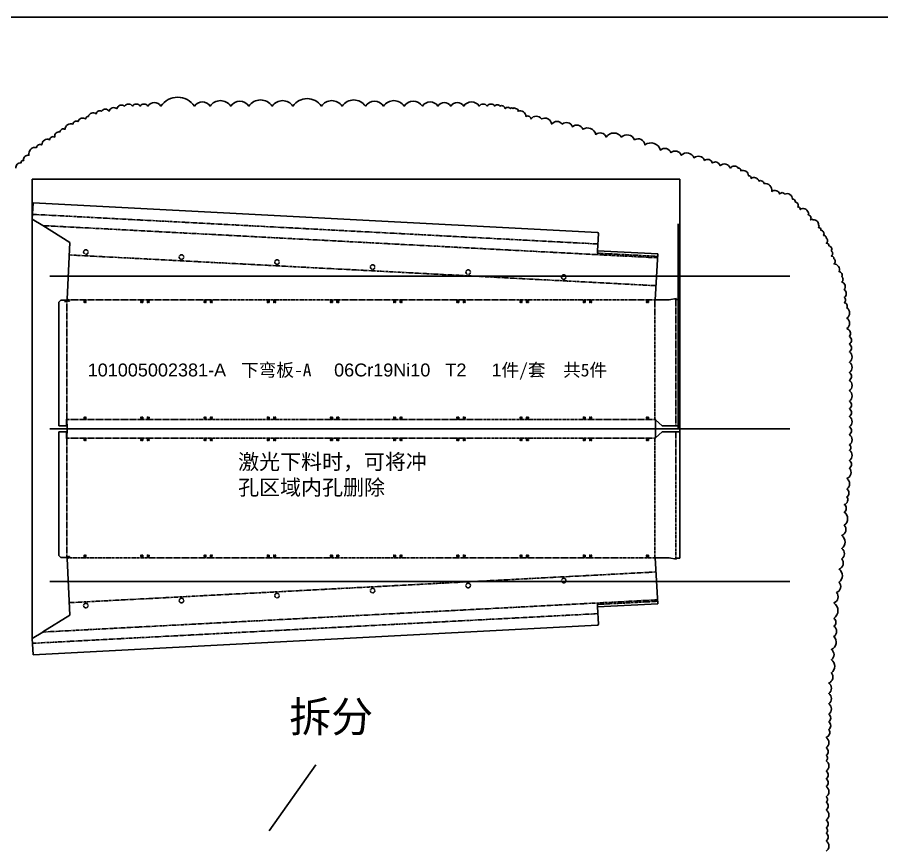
# Model space of a CAD drawing. Extents: x -57734 to 163356, y 2186 to 37537.
# Drawn here: x -27167 to -22949, y 21190 to 25236 of the extents above; entities that cross this region are included whole.
import ezdxf

# ---------------------------------------------------------------- set-up
doc = ezdxf.new("R2010")
doc.units = 0
doc.linetypes.add('CENTERX2', pattern=[20.32, 12.7, -2.54, 2.54, -2.54])
doc.layers.get('0').update_dxf_attribs({"linetype": 'CONTINUOUS'})
doc.layers.get('DEFPOINTS').update_dxf_attribs({"linetype": 'CONTINUOUS'})
doc.styles.get("Standard").update_dxf_attribs({"font": 'arial.ttf'})
doc.dimstyles.get("Standard").update_dxf_attribs({"dimtxt": 0.18, "dimasz": 0.18, "dimexe": 0.18, "dimexo": 0.0625, "dimgap": 0.09, "dimtad": 0, "dimtih": 1, "dimtoh": 1, "dimdec": 4, "dimzin": 0, "dimtxsty": 'STANDARD', "dimcen": 0.09, "dimazin": 3, "dimtfac": 1, "dimtdec": 4, "dimtofl": 0, "dimtmove": 0, "dimatfit": 3, "dimtolj": 1, "dimtzin": 0})

# ---------------------------------------------------------------- blocks, each defined once
blk = doc.blocks.new('101005002381-A___下弯板-A')
at = {"color": 7, "linetype": 'CONTINUOUS'}
for p, q in [((6449.6, -4653.6), (6453.7, -4574.4)), ((6453.7, -4574.4), (9207.9, -4718.7)), ((6449.6, -4653.6), (6501.1, -4685.2)), ((6501.1, -4685.2), (6501.7, -4685.7)), ((6633.8, -4767.9), (6501.7, -4685.7)), ((9208.3, -4807.9), (9212.7, -4724)), ((6619.4, -5044.2), (6633.8, -4767.9)), ((9501.9, -4823.3), (9208.3, -4807.9)), ((9490.1, -5047.7), (9501.9, -4823.3)), ((6589.8, -5049.6), (6579.8, -5059.6)), ((6579.8, -5662.5), (6579.8, -5059.6)), ((6589.8, -5049.6), (6619.2, -5049.6)), ((6619.4, -5044.2), (6626, -5047.6)), ((6621.5, -5050.2), (6629, -5054.2)), ((6626.7, -5048), (6630.9, -5051.2)), ((9490.1, -5047.7), (9557.6, -5047.7)), ((9591.6, -5041.6), (9557.6, -5047.7)), ((9591.6, -5044.6), (9588.5, -5044.6)), ((9588.5, -5044.6), (9588.5, -5045.6)), ((9610, -5045.6), (9588.5, -5045.6)), ((9591.6, -5044.6), (9591.6, -5041.6)), ((9610, -5662.6), (9610, -5045.6)), ((6617.5, -5629.8), (6619.2, -5629.8)), ((6617.5, -5662.5), (6617.5, -5629.8)), ((6619.2, -5629.8), (6619.2, -5632.1)), ((6619.2, -5632.1), (6620.9, -5674.5)), ((9486.2, -5629.8), (9490.4, -5632.2)), ((9490.2, -5632.1), (9486.2, -5629.8)), ((9490.2, -5632.1), (9491.8, -5674.5)), ((9490.4, -5632.2), (9524.2, -5662.6)), ((6579.8, -5662.5), (6617.5, -5662.5)), ((6579.8, -6293.9), (6579.8, -5691)), ((6579.8, -5691), (6617.5, -5691)), ((6579.8, -5691), (6617.5, -5691)), ((6617.5, -5691), (6617.5, -5723.7)), ((6620.9, -5679.1), (6619.2, -5721.4)), ((6620.9, -5679.1), (6619.2, -5721.4)), ((6620.9, -5674.5), (6620.9, -5679.1)), ((9491.8, -5679.1), (9490.2, -5721.4)), ((9490.4, -5721.3), (9524.2, -5691)), ((9490.4, -5721.3), (9524.2, -5691)), ((9491.8, -5679.1), (9491.8, -5674.5)), ((9524.2, -5662.6), (9610, -5662.6)), ((9610, -5691), (9524.2, -5691)), ((9524.2, -5691), (9524.2, -5691)), ((9610, -5691), (9524.2, -5691)), ((9610, -6307.9), (9610, -5691)), ((6619.2, -5723.7), (6617.5, -5723.7)), ((6619.2, -5723.7), (6617.5, -5723.7)), ((6619.2, -5721.4), (6619.2, -5723.7)), ((6619.2, -5721.4), (6619.2, -5721.4)), ((6619.2, -5721.4), (6619.2, -5723.7)), ((6619.2, -5723.7), (6619.2, -5723.7)), ((9490.4, -5721.3), (9486.2, -5723.7)), ((9486.2, -5723.7), (9490.2, -5721.4)), ((9490.4, -5721.3), (9486.3, -5723.7)), ((9490.4, -5721.3), (9490.4, -5721.3)), ((6579.8, -6293.9), (6589.8, -6303.9)), ((6619.2, -6303.9), (6589.8, -6303.9)), ((6619.4, -6309.3), (6626, -6305.9)), ((6633.8, -6585.6), (6619.4, -6309.3)), ((6621.5, -6303.3), (6629, -6299.4)), ((6626.7, -6305.5), (6630.9, -6302.3)), ((9490.1, -6305.8), (9557.6, -6305.8)), ((9490.1, -6305.8), (9501.9, -6530.2)), ((9501.9, -6530.2), (9490.1, -6305.8)), ((9591.6, -6311.9), (9557.6, -6305.8)), ((9588.5, -6307.9), (9610, -6307.9)), ((9588.5, -6307.9), (9588.5, -6308.9)), ((9588.5, -6308.9), (9591.6, -6308.9)), ((9591.6, -6308.9), (9588.5, -6308.9)), ((9591.6, -6308.9), (9591.6, -6311.9)), ((9501.9, -6530.2), (9208.3, -6545.6)), ((9501.9, -6530.2), (9501.9, -6530.2)), ((9212.7, -6629.5), (9208.3, -6545.6)), ((9212.7, -6629.5), (9208.3, -6545.6)), ((6501.7, -6667.8), (6633.8, -6585.6)), ((6501.7, -6667.8), (6633.8, -6585.6)), ((9207.9, -6634.8), (6453.7, -6779.1)), ((9212.7, -6629.5), (9212.7, -6629.5)), ((9212.7, -6629.5), (9212.7, -6629.8)), ((9212.7, -6629.8), (9212.7, -6629.8)), ((6449.6, -6699.9), (6501.1, -6668.4)), ((6449.6, -6699.9), (6501.1, -6668.4)), ((6453.7, -6779.1), (6449.6, -6699.9)), ((6449.6, -6699.9), (6449.6, -6699.9)), ((6501.7, -6667.8), (6501.1, -6668.4)), ((6501.7, -6667.8), (6501.1, -6668.4)), ((6501.1, -6668.4), (6501.1, -6668.4)), ((6501.7, -6667.8), (6501.7, -6667.8))]:
    blk.add_line(p, q, dxfattribs=at)
at = {"color": 6, "linetype": 'CENTERX2'}
for p, q in [((6450.8, -4630.5), (9210, -4775.1)), ((6501.4, -4685.4), (9500.9, -4842.6)), ((6630.7, -4828.5), (9493.7, -4978.5)), ((9501.2, -4835.4), (9207.6, -4820)), ((6610.4, -5059.6), (6610.4, -5049.6)), ((6618.9, -5629.8), (6618.9, -5049.6)), ((6619.3, -5047.5), (9488.2, -5047.5)), ((9488.3, -5048.7), (9488.3, -5631)), ((9590.8, -5045.6), (9590.8, -5662.6)), ((6619.2, -5631), (9488.2, -5631)), ((6620.9, -5676.8), (9491.8, -5676.8)), ((9590.8, -5691), (9590.8, -6307.9)), ((6618.9, -6303.9), (6618.9, -5723.7)), ((6619.2, -5722.5), (9488.2, -5722.5)), ((9488.3, -5722.5), (9488.3, -6304.9)), ((9490.1, -6306.1), (6619.3, -6306.1)), ((9493.7, -6375), (6630.7, -6525)), ((9500.9, -6510.9), (6501.4, -6668.1)), ((9207.6, -6533.5), (9501.2, -6518.1)), ((9210, -6578.4), (6450.8, -6723))]:
    blk.add_line(p, q, dxfattribs=at)
at = {"color": 1}
for p, q in [((9208.3, -4807.9), (9207.6, -4820)), ((9207.6, -4820), (9207.5, -4823)), ((6536, -4931.8), (10147.3, -4931.8)), ((6536, -5676.8), (10147.3, -5676.8)), ((6536, -6421.8), (10147.3, -6421.8)), ((9207.6, -6533.5), (9207.5, -6530.5)), ((9208.3, -6545.6), (9207.6, -6533.5))]:
    blk.add_line(p, q, dxfattribs=at)
at = {"color": 6}
for p, q in [((6711, -5051.1), (6703, -5051.1)), ((6703, -5060.1), (6703, -5051.1)), ((6981.1, -5051.1), (6989, -5051.1)), ((6989, -5060.1), (6989, -5051.1)), ((7019.4, -5051.1), (7011.4, -5051.1)), ((7011.4, -5060.1), (7011.4, -5051.1)), ((7289.5, -5051.1), (7297.4, -5051.1)), ((7297.4, -5060.1), (7297.4, -5051.1)), ((7327.8, -5051.1), (7319.8, -5051.1)), ((7319.8, -5060.1), (7319.8, -5051.1)), ((7597.9, -5051.1), (7605.8, -5051.1)), ((7605.8, -5060.1), (7605.8, -5051.1)), ((7636.2, -5051.1), (7628.2, -5051.1)), ((7628.2, -5060.1), (7628.2, -5051.1)), ((7906.3, -5051.1), (7914.2, -5051.1)), ((7914.2, -5060.1), (7914.2, -5051.1)), ((7944.6, -5051.1), (7936.6, -5051.1)), ((7936.6, -5060.1), (7936.6, -5051.1)), ((8214.7, -5051.1), (8222.6, -5051.1)), ((8222.6, -5060.1), (8222.6, -5051.1)), ((8253, -5051.1), (8245, -5051.1)), ((8245, -5060.1), (8245, -5051.1)), ((8523.1, -5051.1), (8531, -5051.1)), ((8531, -5060.1), (8531, -5051.1)), ((8561.4, -5051.1), (8553.4, -5051.1)), ((8553.4, -5060.1), (8553.4, -5051.1)), ((8831.5, -5051.1), (8839.4, -5051.1)), ((8839.4, -5060.1), (8839.4, -5051.1)), ((8869.8, -5051.1), (8861.8, -5051.1)), ((8861.8, -5060.1), (8861.8, -5051.1)), ((9139.9, -5051.1), (9147.8, -5051.1)), ((9147.8, -5060.1), (9147.8, -5051.1)), ((9178.2, -5051.1), (9170.2, -5051.1)), ((9170.2, -5060.1), (9170.2, -5051.1)), ((9448.3, -5051.1), (9456.2, -5051.1)), ((9456.2, -5060.1), (9456.2, -5051.1)), ((6703, -5620.1), (6703, -5629.1)), ((6711, -5629.1), (6703, -5629.1)), ((6981.1, -5629.1), (6989, -5629.1)), ((6989, -5620.1), (6989, -5629.1)), ((7011.4, -5620.1), (7011.4, -5629.1)), ((7019.4, -5629.1), (7011.4, -5629.1)), ((7289.5, -5629.1), (7297.4, -5629.1)), ((7297.4, -5620.1), (7297.4, -5629.1)), ((7319.8, -5620.1), (7319.8, -5629.1)), ((7327.8, -5629.1), (7319.8, -5629.1)), ((7597.9, -5629.1), (7605.8, -5629.1)), ((7605.8, -5620.1), (7605.8, -5629.1)), ((7628.2, -5620.1), (7628.2, -5629.1)), ((7636.2, -5629.1), (7628.2, -5629.1)), ((7906.3, -5629.1), (7914.2, -5629.1)), ((7914.2, -5620.1), (7914.2, -5629.1)), ((7936.6, -5620.1), (7936.6, -5629.1)), ((7944.6, -5629.1), (7936.6, -5629.1)), ((8214.7, -5629.1), (8222.6, -5629.1)), ((8222.6, -5620.1), (8222.6, -5629.1)), ((8245, -5620.1), (8245, -5629.1)), ((8253, -5629.1), (8245, -5629.1)), ((8523.1, -5629.1), (8531, -5629.1)), ((8531, -5620.1), (8531, -5629.1)), ((8553.4, -5620.1), (8553.4, -5629.1)), ((8561.4, -5629.1), (8553.4, -5629.1)), ((8831.5, -5629.1), (8839.4, -5629.1)), ((8839.4, -5620.1), (8839.4, -5629.1)), ((8861.8, -5620.1), (8861.8, -5629.1)), ((8869.8, -5629.1), (8861.8, -5629.1)), ((9139.9, -5629.1), (9147.8, -5629.1)), ((9147.8, -5620.1), (9147.8, -5629.1)), ((9170.2, -5620.1), (9170.2, -5629.1)), ((9178.2, -5629.1), (9170.2, -5629.1)), ((9448.3, -5629.1), (9456.2, -5629.1)), ((9456.2, -5620.1), (9456.2, -5629.1)), ((6711, -5724.4), (6703, -5724.4)), ((6703, -5733.4), (6703, -5724.4)), ((6981.1, -5724.4), (6989, -5724.4)), ((6989, -5733.4), (6989, -5724.4)), ((7019.4, -5724.4), (7011.4, -5724.4)), ((7011.4, -5733.4), (7011.4, -5724.4)), ((7289.5, -5724.4), (7297.4, -5724.4)), ((7297.4, -5733.4), (7297.4, -5724.4)), ((7327.8, -5724.4), (7319.8, -5724.4)), ((7319.8, -5733.4), (7319.8, -5724.4)), ((7597.9, -5724.4), (7605.8, -5724.4)), ((7605.8, -5733.4), (7605.8, -5724.4)), ((7636.2, -5724.4), (7628.2, -5724.4)), ((7628.2, -5733.4), (7628.2, -5724.4)), ((7906.3, -5724.4), (7914.2, -5724.4)), ((7914.2, -5733.4), (7914.2, -5724.4)), ((7944.6, -5724.4), (7936.6, -5724.4)), ((7936.6, -5733.4), (7936.6, -5724.4)), ((8214.7, -5724.4), (8222.6, -5724.4)), ((8222.6, -5733.4), (8222.6, -5724.4)), ((8253, -5724.4), (8245, -5724.4)), ((8245, -5733.4), (8245, -5724.4)), ((8523.1, -5724.4), (8531, -5724.4)), ((8531, -5733.4), (8531, -5724.4)), ((8561.4, -5724.4), (8553.4, -5724.4)), ((8553.4, -5733.4), (8553.4, -5724.4)), ((8831.5, -5724.4), (8839.4, -5724.4)), ((8839.4, -5733.4), (8839.4, -5724.4)), ((8869.8, -5724.4), (8861.8, -5724.4)), ((8861.8, -5733.4), (8861.8, -5724.4)), ((9139.9, -5724.4), (9147.8, -5724.4)), ((9147.8, -5733.4), (9147.8, -5724.4)), ((9178.2, -5724.4), (9170.2, -5724.4)), ((9170.2, -5733.4), (9170.2, -5724.4)), ((9448.3, -5724.4), (9456.2, -5724.4)), ((9456.2, -5733.4), (9456.2, -5724.4)), ((6703, -6293.4), (6703, -6302.4)), ((6711, -6302.4), (6703, -6302.4)), ((6981.1, -6302.4), (6989, -6302.4)), ((6989, -6293.4), (6989, -6302.4)), ((7011.4, -6293.4), (7011.4, -6302.4)), ((7019.4, -6302.4), (7011.4, -6302.4)), ((7289.5, -6302.4), (7297.4, -6302.4)), ((7297.4, -6293.4), (7297.4, -6302.4)), ((7319.8, -6293.4), (7319.8, -6302.4)), ((7327.8, -6302.4), (7319.8, -6302.4)), ((7597.9, -6302.4), (7605.8, -6302.4)), ((7605.8, -6293.4), (7605.8, -6302.4)), ((7628.2, -6293.4), (7628.2, -6302.4)), ((7636.2, -6302.4), (7628.2, -6302.4)), ((7906.3, -6302.4), (7914.2, -6302.4)), ((7914.2, -6293.4), (7914.2, -6302.4)), ((7936.6, -6293.4), (7936.6, -6302.4)), ((7944.6, -6302.4), (7936.6, -6302.4)), ((8214.7, -6302.4), (8222.6, -6302.4)), ((8222.6, -6293.4), (8222.6, -6302.4)), ((8245, -6293.4), (8245, -6302.4)), ((8253, -6302.4), (8245, -6302.4)), ((8523.1, -6302.4), (8531, -6302.4)), ((8531, -6293.4), (8531, -6302.4)), ((8553.4, -6293.4), (8553.4, -6302.4)), ((8561.4, -6302.4), (8553.4, -6302.4)), ((8831.5, -6302.4), (8839.4, -6302.4)), ((8839.4, -6293.4), (8839.4, -6302.4)), ((8861.8, -6293.4), (8861.8, -6302.4)), ((8869.8, -6302.4), (8861.8, -6302.4)), ((9139.9, -6302.4), (9147.8, -6302.4)), ((9147.8, -6293.4), (9147.8, -6302.4)), ((9170.2, -6293.4), (9170.2, -6302.4)), ((9178.2, -6302.4), (9170.2, -6302.4)), ((9448.3, -6302.4), (9456.2, -6302.4)), ((9456.2, -6293.4), (9456.2, -6302.4))]:
    blk.add_line(p, q, dxfattribs=at)
at = {"color": 7, "linetype": 'CONTINUOUS'}
for centre in [(6704, -5052.1), (6704, -5056.1), (6704, -5060.1), (6707.5, -5054.1), (6707.5, -5058.1), (6711, -5052.1), (6711, -5056.1), (6711, -5060.1), (6981.1, -5052.1), (6981.1, -5056.1), (6981.1, -5060.1), (6984.6, -5054.1), (6984.6, -5058.1), (6988, -5052.1), (6988, -5056.1), (6988, -5060.1), (7012.4, -5052.1), (7012.4, -5056.1), (7012.4, -5060.1), (7015.9, -5054.1), (7015.9, -5058.1), (7019.4, -5052.1), (7019.4, -5056.1), (7019.4, -5060.1), (7289.5, -5052.1), (7289.5, -5056.1), (7289.5, -5060.1), (7293, -5054.1), (7293, -5058.1), (7296.4, -5052.1), (7296.4, -5056.1), (7296.4, -5060.1), (7320.8, -5052.1), (7320.8, -5056.1), (7320.8, -5060.1), (7324.3, -5054.1), (7324.3, -5058.1), (7327.8, -5052.1), (7327.8, -5056.1), (7327.8, -5060.1), (7597.9, -5052.1), (7597.9, -5056.1), (7597.9, -5060.1), (7601.4, -5054.1), (7601.4, -5058.1), (7604.8, -5052.1), (7604.8, -5056.1), (7604.8, -5060.1), (7629.2, -5052.1), (7629.2, -5056.1), (7629.2, -5060.1), (7632.7, -5054.1), (7632.7, -5058.1), (7636.2, -5052.1), (7636.2, -5056.1), (7636.2, -5060.1), (7906.3, -5052.1), (7906.3, -5056.1), (7906.3, -5060.1), (7909.8, -5054.1), (7909.8, -5058.1), (7913.2, -5052.1), (7913.2, -5056.1), (7913.2, -5060.1), (7937.6, -5052.1), (7937.6, -5056.1), (7937.6, -5060.1), (7941.1, -5054.1), (7941.1, -5058.1), (7944.6, -5052.1), (7944.6, -5056.1), (7944.6, -5060.1), (8214.7, -5052.1), (8214.7, -5056.1), (8214.7, -5060.1), (8218.2, -5054.1), (8218.2, -5058.1), (8221.6, -5052.1), (8221.6, -5056.1), (8221.6, -5060.1), (8246, -5052.1), (8246, -5056.1), (8246, -5060.1), (8249.5, -5054.1), (8249.5, -5058.1), (8253, -5052.1), (8253, -5056.1), (8253, -5060.1), (8523.1, -5052.1), (8523.1, -5056.1), (8523.1, -5060.1), (8526.6, -5054.1), (8526.6, -5058.1), (8530, -5052.1), (8530, -5056.1), (8530, -5060.1), (8554.4, -5052.1), (8554.4, -5056.1), (8554.4, -5060.1), (8557.9, -5054.1), (8557.9, -5058.1), (8561.4, -5052.1), (8561.4, -5056.1), (8561.4, -5060.1), (8831.5, -5052.1), (8831.5, -5056.1), (8831.5, -5060.1), (8835, -5054.1), (8835, -5058.1), (8838.4, -5052.1), (8838.4, -5056.1), (8838.4, -5060.1), (8862.8, -5052.1), (8862.8, -5056.1), (8862.8, -5060.1), (8866.3, -5054.1), (8866.3, -5058.1), (8869.8, -5052.1), (8869.8, -5056.1), (8869.8, -5060.1), (9139.9, -5052.1), (9139.9, -5056.1), (9139.9, -5060.1), (9143.4, -5054.1), (9143.4, -5058.1), (9146.8, -5052.1), (9146.8, -5056.1), (9146.8, -5060.1), (9171.2, -5052.1), (9171.2, -5056.1), (9171.2, -5060.1), (9174.7, -5054.1), (9174.7, -5058.1), (9178.2, -5052.1), (9178.2, -5056.1), (9178.2, -5060.1), (9448.3, -5052.1), (9448.3, -5056.1), (9448.3, -5060.1), (9451.8, -5054.1), (9451.8, -5058.1), (9455.2, -5052.1), (9455.2, -5056.1), (9455.2, -5060.1), (6704, -5620.1), (6704, -5624.1), (6704, -5628.1), (6707.5, -5622.1), (6707.5, -5626.1), (6711, -5620.1), (6711, -5624.1), (6711, -5628.1), (6981.1, -5620.1), (6981.1, -5624.1), (6981.1, -5628.1), (6984.6, -5622.1), (6984.6, -5626.1), (6988, -5620.1), (6988, -5624.1), (6988, -5628.1), (7012.4, -5620.1), (7012.4, -5624.1), (7012.4, -5628.1), (7015.9, -5622.1), (7015.9, -5626.1), (7019.4, -5620.1), (7019.4, -5624.1), (7019.4, -5628.1), (7289.5, -5620.1), (7289.5, -5624.1), (7289.5, -5628.1), (7293, -5622.1), (7293, -5626.1), (7296.4, -5620.1), (7296.4, -5624.1), (7296.4, -5628.1), (7320.8, -5620.1), (7320.8, -5624.1), (7320.8, -5628.1), (7324.3, -5622.1), (7324.3, -5626.1), (7327.8, -5620.1), (7327.8, -5624.1), (7327.8, -5628.1), (7597.9, -5620.1), (7597.9, -5624.1), (7597.9, -5628.1), (7601.4, -5622.1), (7601.4, -5626.1), (7604.8, -5620.1), (7604.8, -5624.1), (7604.8, -5628.1), (7629.2, -5620.1), (7629.2, -5624.1), (7629.2, -5628.1), (7632.7, -5622.1), (7632.7, -5626.1), (7636.2, -5620.1), (7636.2, -5624.1), (7636.2, -5628.1), (7906.3, -5620.1), (7906.3, -5624.1), (7906.3, -5628.1), (7909.8, -5622.1), (7909.8, -5626.1), (7913.2, -5620.1), (7913.2, -5624.1), (7913.2, -5628.1), (7937.6, -5620.1), (7937.6, -5624.1), (7937.6, -5628.1), (7941.1, -5622.1), (7941.1, -5626.1), (7944.6, -5620.1), (7944.6, -5624.1), (7944.6, -5628.1), (8214.7, -5620.1), (8214.7, -5624.1), (8214.7, -5628.1), (8218.2, -5622.1), (8218.2, -5626.1), (8221.6, -5620.1), (8221.6, -5624.1), (8221.6, -5628.1), (8246, -5620.1), (8246, -5624.1), (8246, -5628.1), (8249.5, -5622.1), (8249.5, -5626.1), (8253, -5620.1), (8253, -5624.1), (8253, -5628.1), (8523.1, -5620.1), (8523.1, -5624.1), (8523.1, -5628.1), (8526.6, -5622.1), (8526.6, -5626.1), (8530, -5620.1), (8530, -5624.1), (8530, -5628.1), (8554.4, -5620.1), (8554.4, -5624.1), (8554.4, -5628.1), (8557.9, -5622.1), (8557.9, -5626.1), (8561.4, -5620.1), (8561.4, -5624.1), (8561.4, -5628.1), (8831.5, -5620.1), (8831.5, -5624.1), (8831.5, -5628.1), (8835, -5622.1), (8835, -5626.1), (8838.4, -5620.1), (8838.4, -5624.1), (8838.4, -5628.1), (8862.8, -5620.1), (8862.8, -5624.1), (8862.8, -5628.1), (8866.3, -5622.1), (8866.3, -5626.1), (8869.8, -5620.1), (8869.8, -5624.1), (8869.8, -5628.1), (9139.9, -5620.1), (9139.9, -5624.1), (9139.9, -5628.1), (9143.4, -5622.1), (9143.4, -5626.1), (9146.8, -5620.1), (9146.8, -5624.1), (9146.8, -5628.1), (9171.2, -5620.1), (9171.2, -5624.1), (9171.2, -5628.1), (9174.7, -5622.1), (9174.7, -5626.1), (9178.2, -5620.1), (9178.2, -5624.1), (9178.2, -5628.1), (9448.3, -5620.1), (9448.3, -5624.1), (9448.3, -5628.1), (9451.8, -5622.1), (9451.8, -5626.1), (9455.2, -5620.1), (9455.2, -5624.1), (9455.2, -5628.1), (6704, -5725.4), (6704, -5729.4), (6704, -5733.4), (6707.5, -5727.4), (6707.5, -5731.4), (6711, -5725.4), (6711, -5729.4), (6711, -5733.4), (6981.1, -5725.4), (6981.1, -5729.4), (6981.1, -5733.4), (6984.6, -5727.4), (6984.6, -5731.4), (6988, -5725.4), (6988, -5729.4), (6988, -5733.4), (7012.4, -5725.4), (7012.4, -5729.4), (7012.4, -5733.4), (7015.9, -5727.4), (7015.9, -5731.4), (7019.4, -5725.4), (7019.4, -5729.4), (7019.4, -5733.4), (7289.5, -5725.4), (7289.5, -5729.4), (7289.5, -5733.4), (7293, -5727.4), (7293, -5731.4), (7296.4, -5725.4), (7296.4, -5729.4), (7296.4, -5733.4), (7320.8, -5725.4), (7320.8, -5729.4), (7320.8, -5733.4), (7324.3, -5727.4), (7324.3, -5731.4), (7327.8, -5725.4), (7327.8, -5729.4), (7327.8, -5733.4), (7597.9, -5725.4), (7597.9, -5729.4), (7597.9, -5733.4), (7601.4, -5727.4), (7601.4, -5731.4), (7604.8, -5725.4), (7604.8, -5729.4), (7604.8, -5733.4), (7629.2, -5725.4), (7629.2, -5729.4), (7629.2, -5733.4), (7632.7, -5727.4), (7632.7, -5731.4), (7636.2, -5725.4), (7636.2, -5729.4), (7636.2, -5733.4), (7906.3, -5725.4), (7906.3, -5729.4), (7906.3, -5733.4), (7909.8, -5727.4), (7909.8, -5731.4), (7913.2, -5725.4), (7913.2, -5729.4), (7913.2, -5733.4), (7937.6, -5725.4), (7937.6, -5729.4), (7937.6, -5733.4), (7941.1, -5727.4), (7941.1, -5731.4), (7944.6, -5725.4), (7944.6, -5729.4), (7944.6, -5733.4), (8214.7, -5725.4), (8214.7, -5729.4), (8214.7, -5733.4), (8218.2, -5727.4), (8218.2, -5731.4), (8221.6, -5725.4), (8221.6, -5729.4), (8221.6, -5733.4), (8246, -5725.4), (8246, -5729.4), (8246, -5733.4), (8249.5, -5727.4), (8249.5, -5731.4), (8253, -5725.4), (8253, -5729.4), (8253, -5733.4), (8523.1, -5725.4), (8523.1, -5729.4), (8523.1, -5733.4), (8526.6, -5727.4), (8526.6, -5731.4), (8530, -5725.4), (8530, -5729.4), (8530, -5733.4), (8554.4, -5725.4), (8554.4, -5729.4), (8554.4, -5733.4), (8557.9, -5727.4), (8557.9, -5731.4), (8561.4, -5725.4), (8561.4, -5729.4), (8561.4, -5733.4), (8831.5, -5725.4), (8831.5, -5729.4), (8831.5, -5733.4), (8835, -5727.4), (8835, -5731.4), (8838.4, -5725.4), (8838.4, -5729.4), (8838.4, -5733.4), (8862.8, -5725.4), (8862.8, -5729.4), (8862.8, -5733.4), (8866.3, -5727.4), (8866.3, -5731.4), (8869.8, -5725.4), (8869.8, -5729.4), (8869.8, -5733.4), (9139.9, -5725.4), (9139.9, -5729.4), (9139.9, -5733.4), (9143.4, -5727.4), (9143.4, -5731.4), (9146.8, -5725.4), (9146.8, -5729.4), (9146.8, -5733.4), (9171.2, -5725.4), (9171.2, -5729.4), (9171.2, -5733.4), (9174.7, -5727.4), (9174.7, -5731.4), (9178.2, -5725.4), (9178.2, -5729.4), (9178.2, -5733.4), (9448.3, -5725.4), (9448.3, -5729.4), (9448.3, -5733.4), (9451.8, -5727.4), (9451.8, -5731.4), (9455.2, -5725.4), (9455.2, -5729.4), (9455.2, -5733.4), (6704, -6293.4), (6704, -6297.4), (6704, -6301.4), (6707.5, -6295.4), (6707.5, -6299.4), (6711, -6293.4), (6711, -6297.4), (6711, -6301.4), (6981.1, -6293.4), (6981.1, -6297.4), (6981.1, -6301.4), (6984.6, -6295.4), (6984.6, -6299.4), (6988, -6293.4), (6988, -6297.4), (6988, -6301.4), (7012.4, -6293.4), (7012.4, -6297.4), (7012.4, -6301.4), (7015.9, -6295.4), (7015.9, -6299.4), (7019.4, -6293.4), (7019.4, -6297.4), (7019.4, -6301.4), (7289.5, -6293.4), (7289.5, -6297.4), (7289.5, -6301.4), (7293, -6295.4), (7293, -6299.4), (7296.4, -6293.4), (7296.4, -6297.4), (7296.4, -6301.4), (7320.8, -6293.4), (7320.8, -6297.4), (7320.8, -6301.4), (7324.3, -6295.4), (7324.3, -6299.4), (7327.8, -6293.4), (7327.8, -6297.4), (7327.8, -6301.4), (7597.9, -6293.4), (7597.9, -6297.4), (7597.9, -6301.4), (7601.4, -6295.4), (7601.4, -6299.4), (7604.8, -6293.4), (7604.8, -6297.4), (7604.8, -6301.4), (7629.2, -6293.4), (7629.2, -6297.4), (7629.2, -6301.4), (7632.7, -6295.4), (7632.7, -6299.4), (7636.2, -6293.4), (7636.2, -6297.4), (7636.2, -6301.4), (7906.3, -6293.4), (7906.3, -6297.4), (7906.3, -6301.4), (7909.8, -6295.4), (7909.8, -6299.4), (7913.2, -6293.4), (7913.2, -6297.4), (7913.2, -6301.4), (7937.6, -6293.4), (7937.6, -6297.4), (7937.6, -6301.4), (7941.1, -6295.4), (7941.1, -6299.4), (7944.6, -6293.4), (7944.6, -6297.4), (7944.6, -6301.4), (8214.7, -6293.4), (8214.7, -6297.4), (8214.7, -6301.4), (8218.2, -6295.4), (8218.2, -6299.4), (8221.6, -6293.4), (8221.6, -6297.4), (8221.6, -6301.4), (8246, -6293.4), (8246, -6297.4), (8246, -6301.4), (8249.5, -6295.4), (8249.5, -6299.4), (8253, -6293.4), (8253, -6297.4), (8253, -6301.4), (8523.1, -6293.4), (8523.1, -6297.4), (8523.1, -6301.4), (8526.6, -6295.4), (8526.6, -6299.4), (8530, -6293.4), (8530, -6297.4), (8530, -6301.4), (8554.4, -6293.4), (8554.4, -6297.4), (8554.4, -6301.4), (8557.9, -6295.4), (8557.9, -6299.4), (8561.4, -6293.4), (8561.4, -6297.4), (8561.4, -6301.4), (8831.5, -6293.4), (8831.5, -6297.4), (8831.5, -6301.4), (8835, -6295.4), (8835, -6299.4), (8838.4, -6293.4), (8838.4, -6297.4), (8838.4, -6301.4), (8862.8, -6293.4), (8862.8, -6297.4), (8862.8, -6301.4), (8866.3, -6295.4), (8866.3, -6299.4), (8869.8, -6293.4), (8869.8, -6297.4), (8869.8, -6301.4), (9139.9, -6293.4), (9139.9, -6297.4), (9139.9, -6301.4), (9143.4, -6295.4), (9143.4, -6299.4), (9146.8, -6293.4), (9146.8, -6297.4), (9146.8, -6301.4), (9171.2, -6293.4), (9171.2, -6297.4), (9171.2, -6301.4), (9174.7, -6295.4), (9174.7, -6299.4), (9178.2, -6293.4), (9178.2, -6297.4), (9178.2, -6301.4), (9448.3, -6293.4), (9448.3, -6297.4), (9448.3, -6301.4), (9451.8, -6295.4), (9451.8, -6299.4), (9455.2, -6293.4), (9455.2, -6297.4), (9455.2, -6301.4)]:
    blk.add_circle(centre, 1, dxfattribs=at)
for centre, radius, start, end in [((9207.7, -4723.7), 5, 357, 87), ((6619.2, -5054.6), 5, 62.1365, 90), ((6623.7, -5052.1), 5, 53.2738, 62.7772), ((6629.9, -5052.6), 1.75, 242.1365, 53.2738), ((6704, -5725.4), 1, 180, 360), ((6704, -5729.4), 1, 180, 360), ((6704, -5733.4), 1, 180, 360), ((6707.5, -5727.4), 1, 180, 360), ((6707.5, -5731.4), 1, 180, 360), ((6711, -5725.4), 1, 180, 360), ((6711, -5729.4), 1, 180, 360), ((6711, -5733.4), 1, 180, 360), ((6981.1, -5725.4), 1, 180, 360), ((6981.1, -5729.4), 1, 180, 360), ((6981.1, -5733.4), 1, 180, 360), ((6984.6, -5727.4), 1, 180, 360), ((6984.6, -5731.4), 1, 180, 360), ((6988, -5725.4), 1, 180, 360), ((6988, -5729.4), 1, 180, 360), ((6988, -5733.4), 1, 180, 360), ((7012.4, -5725.4), 1, 180, 360), ((7012.4, -5729.4), 1, 180, 360), ((7012.4, -5733.4), 1, 180, 360), ((7015.9, -5727.4), 1, 180, 360), ((7015.9, -5731.4), 1, 180, 360), ((7019.4, -5725.4), 1, 180, 360), ((7019.4, -5729.4), 1, 180, 360), ((7019.4, -5733.4), 1, 180, 360), ((7289.5, -5725.4), 1, 180, 360), ((7289.5, -5729.4), 1, 180, 360), ((7289.5, -5733.4), 1, 180, 360), ((7293, -5727.4), 1, 180, 360), ((7293, -5731.4), 1, 180, 360), ((7296.4, -5725.4), 1, 180, 360), ((7296.4, -5729.4), 1, 180, 360), ((7296.4, -5733.4), 1, 180, 360), ((7320.8, -5725.4), 1, 180, 360), ((7320.8, -5729.4), 1, 180, 360), ((7320.8, -5733.4), 1, 180, 360), ((7324.3, -5727.4), 1, 180, 360), ((7324.3, -5731.4), 1, 180, 360), ((7327.8, -5725.4), 1, 180, 360), ((7327.8, -5729.4), 1, 180, 360), ((7327.8, -5733.4), 1, 180, 360), ((7597.9, -5725.4), 1, 180, 360), ((7597.9, -5729.4), 1, 180, 360), ((7597.9, -5733.4), 1, 180, 360), ((7601.4, -5727.4), 1, 180, 360), ((7601.4, -5731.4), 1, 180, 360), ((7604.8, -5725.4), 1, 180, 360), ((7604.8, -5729.4), 1, 180, 360), ((7604.8, -5733.4), 1, 180, 360), ((7629.2, -5725.4), 1, 180, 360), ((7629.2, -5729.4), 1, 180, 360), ((7629.2, -5733.4), 1, 180, 360), ((7632.7, -5727.4), 1, 180, 360), ((7632.7, -5731.4), 1, 180, 360), ((7636.2, -5725.4), 1, 180, 360), ((7636.2, -5729.4), 1, 180, 360), ((7636.2, -5733.4), 1, 180, 360), ((7906.3, -5725.4), 1, 180, 360), ((7906.3, -5729.4), 1, 180, 360), ((7906.3, -5733.4), 1, 180, 360), ((7909.8, -5727.4), 1, 180, 360), ((7909.8, -5731.4), 1, 180, 360), ((7913.2, -5725.4), 1, 180, 360), ((7913.2, -5729.4), 1, 180, 360), ((7913.2, -5733.4), 1, 180, 360), ((7937.6, -5725.4), 1, 180, 360), ((7937.6, -5729.4), 1, 180, 360), ((7937.6, -5733.4), 1, 180, 360), ((7941.1, -5727.4), 1, 180, 360), ((7941.1, -5731.4), 1, 180, 360), ((7944.6, -5725.4), 1, 180, 360), ((7944.6, -5729.4), 1, 180, 360), ((7944.6, -5733.4), 1, 180, 360), ((8214.7, -5725.4), 1, 180, 360), ((8214.7, -5729.4), 1, 180, 360), ((8214.7, -5733.4), 1, 180, 360), ((8218.2, -5727.4), 1, 180, 360), ((8218.2, -5731.4), 1, 180, 360), ((8221.6, -5725.4), 1, 180, 360), ((8221.6, -5729.4), 1, 180, 360), ((8221.6, -5733.4), 1, 180, 360), ((8246, -5725.4), 1, 180, 360), ((8246, -5729.4), 1, 180, 360), ((8246, -5733.4), 1, 180, 360), ((8249.5, -5727.4), 1, 180, 360), ((8249.5, -5731.4), 1, 180, 360), ((8253, -5725.4), 1, 180, 360), ((8253, -5729.4), 1, 180, 360), ((8253, -5733.4), 1, 180, 360), ((8523.1, -5725.4), 1, 180, 360), ((8523.1, -5729.4), 1, 180, 360), ((8523.1, -5733.4), 1, 180, 360), ((8526.6, -5727.4), 1, 180, 360), ((8526.6, -5731.4), 1, 180, 360), ((8530, -5725.4), 1, 180, 360), ((8530, -5729.4), 1, 180, 360), ((8530, -5733.4), 1, 180, 360), ((8554.4, -5725.4), 1, 180, 360), ((8554.4, -5729.4), 1, 180, 360), ((8554.4, -5733.4), 1, 180, 360), ((8557.9, -5727.4), 1, 180, 360), ((8557.9, -5731.4), 1, 180, 360), ((8561.4, -5725.4), 1, 180, 360), ((8561.4, -5729.4), 1, 180, 360), ((8561.4, -5733.4), 1, 180, 360), ((8831.5, -5725.4), 1, 180, 360), ((8831.5, -5729.4), 1, 180, 360), ((8831.5, -5733.4), 1, 180, 360), ((8835, -5727.4), 1, 180, 360), ((8835, -5731.4), 1, 180, 360), ((8838.4, -5725.4), 1, 180, 360), ((8838.4, -5729.4), 1, 180, 360), ((8838.4, -5733.4), 1, 180, 360), ((8862.8, -5725.4), 1, 180, 360), ((8862.8, -5729.4), 1, 180, 360), ((8862.8, -5733.4), 1, 180, 360), ((8866.3, -5727.4), 1, 180, 360), ((8866.3, -5731.4), 1, 180, 360), ((8869.8, -5725.4), 1, 180, 360), ((8869.8, -5729.4), 1, 180, 360), ((8869.8, -5733.4), 1, 180, 360), ((9139.9, -5725.4), 1, 180, 360), ((9139.9, -5729.4), 1, 180, 360), ((9139.9, -5733.4), 1, 180, 360), ((9143.4, -5727.4), 1, 180, 360), ((9143.4, -5731.4), 1, 180, 360), ((9146.8, -5725.4), 1, 180, 360), ((9146.8, -5729.4), 1, 180, 360), ((9146.8, -5733.4), 1, 180, 360), ((9171.2, -5725.4), 1, 180, 360), ((9171.2, -5729.4), 1, 180, 360), ((9171.2, -5733.4), 1, 180, 360), ((9174.7, -5727.4), 1, 180, 360), ((9174.7, -5731.4), 1, 180, 360), ((9178.2, -5725.4), 1, 180, 360), ((9178.2, -5729.4), 1, 180, 360), ((9178.2, -5733.4), 1, 180, 360), ((9448.3, -5725.4), 1, 180, 360), ((9448.3, -5729.4), 1, 180, 360), ((9448.3, -5733.4), 1, 180, 360), ((9451.8, -5727.4), 1, 180, 360), ((9451.8, -5731.4), 1, 180, 360), ((9455.2, -5725.4), 1, 180, 360), ((9455.2, -5729.4), 1, 180, 360), ((9455.2, -5733.4), 1, 180, 360), ((6619.2, -6298.9), 5, 270, 297.8635), ((6623.7, -6301.5), 5, 297.2228, 306.7262), ((6629.9, -6300.9), 1.75, 306.7262, 117.8635), ((6704, -6293.4), 1, 180, 360), ((6704, -6297.4), 1, 180, 360), ((6704, -6301.4), 1, 180, 360), ((6707.5, -6295.4), 1, 180, 360), ((6707.5, -6299.4), 1, 180, 360), ((6711, -6293.4), 1, 180, 360), ((6711, -6297.4), 1, 180, 360), ((6711, -6301.4), 1, 180, 360), ((6981.1, -6293.4), 1, 180, 360), ((6981.1, -6297.4), 1, 180, 360), ((6981.1, -6301.4), 1, 180, 360), ((6984.6, -6295.4), 1, 180, 360), ((6984.6, -6299.4), 1, 180, 360), ((6988, -6293.4), 1, 180, 360), ((6988, -6297.4), 1, 180, 360), ((6988, -6301.4), 1, 180, 360), ((7012.4, -6293.4), 1, 180, 360), ((7012.4, -6297.4), 1, 180, 360), ((7012.4, -6301.4), 1, 180, 360), ((7015.9, -6295.4), 1, 180, 360), ((7015.9, -6299.4), 1, 180, 360), ((7019.4, -6293.4), 1, 180, 360), ((7019.4, -6297.4), 1, 180, 360), ((7019.4, -6301.4), 1, 180, 360), ((7289.5, -6293.4), 1, 180, 360), ((7289.5, -6297.4), 1, 180, 360), ((7289.5, -6301.4), 1, 180, 360), ((7293, -6295.4), 1, 180, 360), ((7293, -6299.4), 1, 180, 360), ((7296.4, -6293.4), 1, 180, 360), ((7296.4, -6297.4), 1, 180, 360), ((7296.4, -6301.4), 1, 180, 360), ((7320.8, -6293.4), 1, 180, 360), ((7320.8, -6297.4), 1, 180, 360), ((7320.8, -6301.4), 1, 180, 360), ((7324.3, -6295.4), 1, 180, 360), ((7324.3, -6299.4), 1, 180, 360), ((7327.8, -6293.4), 1, 180, 360), ((7327.8, -6297.4), 1, 180, 360), ((7327.8, -6301.4), 1, 180, 360), ((7597.9, -6293.4), 1, 180, 360), ((7597.9, -6297.4), 1, 180, 360), ((7597.9, -6301.4), 1, 180, 360), ((7601.4, -6295.4), 1, 180, 360), ((7601.4, -6299.4), 1, 180, 360), ((7604.8, -6293.4), 1, 180, 360), ((7604.8, -6297.4), 1, 180, 360), ((7604.8, -6301.4), 1, 180, 360), ((7629.2, -6293.4), 1, 180, 360), ((7629.2, -6297.4), 1, 180, 360), ((7629.2, -6301.4), 1, 180, 360), ((7632.7, -6295.4), 1, 180, 360), ((7632.7, -6299.4), 1, 180, 360), ((7636.2, -6293.4), 1, 180, 360), ((7636.2, -6297.4), 1, 180, 360), ((7636.2, -6301.4), 1, 180, 360), ((7906.3, -6293.4), 1, 180, 360), ((7906.3, -6297.4), 1, 180, 360), ((7906.3, -6301.4), 1, 180, 360), ((7909.8, -6295.4), 1, 180, 360), ((7909.8, -6299.4), 1, 180, 360), ((7913.2, -6293.4), 1, 180, 360), ((7913.2, -6297.4), 1, 180, 360), ((7913.2, -6301.4), 1, 180, 360), ((7937.6, -6293.4), 1, 180, 360), ((7937.6, -6297.4), 1, 180, 360), ((7937.6, -6301.4), 1, 180, 360), ((7941.1, -6295.4), 1, 180, 360), ((7941.1, -6299.4), 1, 180, 360), ((7944.6, -6293.4), 1, 180, 360), ((7944.6, -6297.4), 1, 180, 360), ((7944.6, -6301.4), 1, 180, 360), ((8214.7, -6293.4), 1, 180, 360), ((8214.7, -6297.4), 1, 180, 360), ((8214.7, -6301.4), 1, 180, 360), ((8218.2, -6295.4), 1, 180, 360), ((8218.2, -6299.4), 1, 180, 360), ((8221.6, -6293.4), 1, 180, 360), ((8221.6, -6297.4), 1, 180, 360), ((8221.6, -6301.4), 1, 180, 360), ((8246, -6293.4), 1, 180, 360), ((8246, -6297.4), 1, 180, 360), ((8246, -6301.4), 1, 180, 360), ((8249.5, -6295.4), 1, 180, 360), ((8249.5, -6299.4), 1, 180, 360), ((8253, -6293.4), 1, 180, 360), ((8253, -6297.4), 1, 180, 360), ((8253, -6301.4), 1, 180, 360), ((8523.1, -6293.4), 1, 180, 360), ((8523.1, -6297.4), 1, 180, 360), ((8523.1, -6301.4), 1, 180, 360), ((8526.6, -6295.4), 1, 180, 360), ((8526.6, -6299.4), 1, 180, 360), ((8530, -6293.4), 1, 180, 360), ((8530, -6297.4), 1, 180, 360), ((8530, -6301.4), 1, 180, 360), ((8554.4, -6293.4), 1, 180, 360), ((8554.4, -6297.4), 1, 180, 360), ((8554.4, -6301.4), 1, 180, 360), ((8557.9, -6295.4), 1, 180, 360), ((8557.9, -6299.4), 1, 180, 360), ((8561.4, -6293.4), 1, 180, 360), ((8561.4, -6297.4), 1, 180, 360), ((8561.4, -6301.4), 1, 180, 360), ((8831.5, -6293.4), 1, 180, 360), ((8831.5, -6297.4), 1, 180, 360), ((8831.5, -6301.4), 1, 180, 360), ((8835, -6295.4), 1, 180, 360), ((8835, -6299.4), 1, 180, 360), ((8838.4, -6293.4), 1, 180, 360), ((8838.4, -6297.4), 1, 180, 360), ((8838.4, -6301.4), 1, 180, 360), ((8862.8, -6293.4), 1, 180, 360), ((8862.8, -6297.4), 1, 180, 360), ((8862.8, -6301.4), 1, 180, 360), ((8866.3, -6295.4), 1, 180, 360), ((8866.3, -6299.4), 1, 180, 360), ((8869.8, -6293.4), 1, 180, 360), ((8869.8, -6297.4), 1, 180, 360), ((8869.8, -6301.4), 1, 180, 360), ((9139.9, -6293.4), 1, 180, 360), ((9139.9, -6297.4), 1, 180, 360), ((9139.9, -6301.4), 1, 180, 360), ((9143.4, -6295.4), 1, 180, 360), ((9143.4, -6299.4), 1, 180, 360), ((9146.8, -6293.4), 1, 180, 360), ((9146.8, -6297.4), 1, 180, 360), ((9146.8, -6301.4), 1, 180, 360), ((9171.2, -6293.4), 1, 180, 360), ((9171.2, -6297.4), 1, 180, 360), ((9171.2, -6301.4), 1, 180, 360), ((9174.7, -6295.4), 1, 180, 360), ((9174.7, -6299.4), 1, 180, 360), ((9178.2, -6293.4), 1, 180, 360), ((9178.2, -6297.4), 1, 180, 360), ((9178.2, -6301.4), 1, 180, 360), ((9448.3, -6293.4), 1, 180, 360), ((9448.3, -6297.4), 1, 180, 360), ((9448.3, -6301.4), 1, 180, 360), ((9451.8, -6295.4), 1, 180, 360), ((9451.8, -6299.4), 1, 180, 360), ((9455.2, -6293.4), 1, 180, 360), ((9455.2, -6297.4), 1, 180, 360), ((9455.2, -6301.4), 1, 180, 360), ((9207.7, -6629.8), 5, 273, 3)]:
    blk.add_arc(centre, radius, start, end, dxfattribs=at)
at = {"color": 6, "linetype": 'CENTERX2'}
for centre, major_axis in [((6711.5, -4814.5), (0.6, 11.1)), ((7177.9, -4839), (0.6, 11.1)), ((7644.2, -4863.4), (0.6, 11.1)), ((8110.6, -4887.8), (0.6, 11.1)), ((8577, -4912.3), (0.6, 11.1)), ((9043.3, -4936.7), (0.6, 11.1)), ((9043.3, -6416.8), (-0.6, 11.1)), ((8577, -6441.2), (-0.6, 11.1)), ((7644.2, -6490.1), (-0.6, 11.1)), ((8110.6, -6465.7), (-0.6, 11.1)), ((6711.5, -6539), (-0.6, 11.1)), ((7177.9, -6514.5), (-0.6, 11.1))]:
    blk.add_ellipse(centre, major_axis=major_axis, ratio=0.985427, dxfattribs=at)
at = {"color": 3, "insert": (6720.4, -5358.3), "char_height": 63, "width": 2653.616, "attachment_point": 1}
blk.add_mtext('101005002381-A   {\\fSimSun|b0|i0|c134|p54;下弯板-A} {\\fSimSun|b0|i0|c134|p54;  }06Cr19Ni10   T2     1{\\fSimSun|b0|i0|c134|p54;件/套  共5件}', dxfattribs=at)
at = {"color": 2, "insert": (7454.5, -5799.9), "char_height": 75, "width": 944.923, "attachment_point": 1}
blk.add_mtext('{\\fSimSun|b0|i0|c134|p2;激光下料时，可将冲孔区域内孔删除}', dxfattribs=at)
blk = doc.blocks.new('*D85')
at = {"color": 0}
for p, q in [((-27094, 22205.1), (-27094, 24446.4)), ((-27093.8, 24446.2), (-25514.5, 24446.2)), ((-23933.8, 24446.2), (-25513.1, 24446.2)), ((-23933.6, 22729.2), (-23933.6, 24446.4))]:
    blk.add_line(p, q, dxfattribs=at)
for points in [[(-27093.8, 24446.3), (-27093.8, 24446.2), (-27094, 24446.2)], [(-23933.8, 24446.3), (-23933.8, 24446.2), (-23933.6, 24446.2)]]:
    blk.add_solid(points, dxfattribs=at)
at = {"layer": 'DEFPOINTS', "color": 0}
for p in [(-23933.6, 24446.2), (-23933.6, 22729.1), (-27094, 22205.1)]:
    blk.add_point(p, dxfattribs=at)
at = {"color": 0, "insert": (-25513.8, 24446.2), "char_height": 0.18, "attachment_point": 5}
blk.add_mtext('\\A1;3160.4079', dxfattribs=at)

msp = doc.modelspace()

# ---------------------------------------------------------------- linework, layer by layer
at = {"color": 1}
for p, q in [((-57734.46381, 25235.63765), (163355.72875, 25235.63765)), ((-23942.49042, 23228.22174), (-23942.49042, 24228.22174)), ((-25937.07995, 21267.98712), (-25710.16724, 21589.19778))]:
    msp.add_line(p, q, dxfattribs=at)
msp.add_lwpolyline([(-27173.43982, 24499.82899, -0.52056705), (-27148.17655, 24525.07374, -0.52056705), (-27148.17655, 24525.07374, -0.52056705), (-27135.54519, 24537.696, -0.52056705), (-27135.54519, 24537.696, -0.52056705), (-27110.28192, 24562.94074, -0.52056705), (-27110.28192, 24562.94074, -0.52056705), (-27072.38729, 24600.80775, -0.52056705), (-27072.38729, 24600.80775, -0.52056705), (-27047.12402, 24613.43, -0.52056705), (-27047.12402, 24613.43, -0.52056705), (-27009.22939, 24638.67475, -0.52056705), (-27009.22939, 24638.67475, -0.52056705), (-26983.96667, 24651.29724, -0.52056705), (-26983.96667, 24651.29724, -0.52056705), (-26958.7034, 24676.54176, -0.52056705), (-26958.7034, 24676.54176, -0.52056705), (-26933.44013, 24689.16425, -0.52056705), (-26933.44013, 24689.16425, -0.52056705), (-26895.5455, 24714.40876, -0.52056705), (-26895.5455, 24714.40876, -0.52056705), (-26870.28277, 24727.03125, -0.52056705), (-26870.28277, 24727.03125, -0.52056705), (-26832.38814, 24739.65351, -0.52056705), (-26832.38814, 24739.65351, -0.52056705), (-26819.75624, 24752.276, -0.52056705), (-26819.75624, 24752.276, -0.52056705), (-26781.8616, 24764.89826, -0.52056705), (-26781.8616, 24764.89826, -0.52056705), (-26756.59834, 24777.52051, -0.52056705), (-26756.59834, 24777.52051, -0.52056705), (-26718.7037, 24777.52051, -0.52056705), (-26718.7037, 24777.52051, -0.52056705), (-26680.80907, 24790.143, -0.52056705), (-26680.80907, 24790.143, -0.52056705), (-26642.91444, 24802.76526, -0.52056705), (-26642.91444, 24802.76526, -0.52056705), (-26605.01981, 24802.76526, -0.52056705), (-26605.01981, 24802.76526, -0.52056705), (-26567.12518, 24802.76526, -0.52056705), (-26567.12518, 24802.76526, -0.52056705), (-26529.23055, 24802.76526, -0.52056705), (-26529.23055, 24802.76526, -0.52056705), (-26466.0732, 24802.76526, -0.52056705), (-26466.0732, 24802.76526, -0.52056705), (-26301.86277, 24802.76526, -0.52056705), (-26301.86277, 24802.76526, -0.52056705), (-26226.07351, 24802.76526, -0.52056705), (-26226.07351, 24802.76526, -0.52056705), (-26125.02098, 24802.76526, -0.52056705), (-26125.02098, 24802.76526, -0.52056705), (-26036.60036, 24802.76526, -0.52056705), (-26036.60036, 24802.76526, -0.52056705), (-25922.91647, 24802.76526, -0.52056705), (-25922.91647, 24802.76526, -0.52056705), (-25821.86394, 24802.76526, -0.52056705), (-25821.86394, 24802.76526, -0.52056705), (-25682.91678, 24802.76526, -0.52056705), (-25682.91678, 24802.76526, -0.52056705), (-25581.86425, 24802.76526, -0.52056705), (-25581.86425, 24802.76526, -0.52056705), (-25468.18036, 24802.76526, -0.52056705), (-25468.18036, 24802.76526, -0.52056705), (-25379.75974, 24802.76526, -0.52056705), (-25379.75974, 24802.76526, -0.52056705), (-25278.70721, 24802.76526, -0.52056705), (-25278.70721, 24802.76526, -0.52056705), (-25190.28659, 24802.76526, -0.52056705), (-25190.28659, 24802.76526, -0.52056705), (-25114.49733, 24802.76526, -0.52056705), (-25114.49733, 24802.76526, -0.52056705), (-25051.33943, 24802.76526, -0.52056705), (-25051.33943, 24802.76526, -0.52056705), (-24988.18153, 24802.76526, -0.52056705), (-24988.18153, 24802.76526, -0.52056705), (-24912.39227, 24802.76526, -0.52056705), (-24912.39227, 24802.76526, -0.52056705), (-24874.49764, 24802.76526, -0.52056705), (-24874.49764, 24802.76526, -0.52056705), (-24836.60301, 24802.76526, -0.52056705), (-24836.60301, 24802.76526, -0.52056705), (-24811.33974, 24802.76526, -0.52056705), (-24811.33974, 24802.76526, -0.52056705), (-24786.07702, 24790.143, -0.52056705), (-24786.07702, 24790.143, -0.52056705), (-24760.81375, 24790.143, -0.52056705), (-24760.81375, 24790.143, -0.52056705), (-24748.18239, 24790.143, -0.52056705), (-24748.18239, 24790.143, -0.52056705), (-24735.55048, 24790.143, -0.52056705), (-24735.55048, 24790.143, -0.52056705), (-24722.91912, 24777.52051, -0.52056705), (-24722.91912, 24777.52051, -0.52056705), (-24685.02449, 24752.276, -0.52056705), (-24685.02449, 24752.276, -0.52056705), (-24659.76122, 24739.65351, -0.52056705), (-24659.76122, 24739.65351, -0.52056705), (-24609.23522, 24739.65351, -0.52056705), (-24609.23522, 24739.65351, -0.52056705), (-24558.70869, 24714.40876, -0.52056705), (-24558.70869, 24714.40876, -0.52056705), (-24508.18269, 24714.40876, -0.52056705), (-24508.18269, 24714.40876, -0.52056705), (-24457.6567, 24701.7865, -0.52056705), (-24457.6567, 24701.7865, -0.52056705), (-24407.13016, 24689.16425, -0.52056705), (-24407.13016, 24689.16425, -0.52056705), (-24343.97281, 24663.9195, -0.52056705), (-24343.97281, 24663.9195, -0.52056705), (-24293.44627, 24651.29724, -0.52056705), (-24293.44627, 24651.29724, -0.52056705), (-24217.65701, 24651.29724, -0.52056705), (-24217.65701, 24651.29724, -0.52056705), (-24154.49911, 24638.67475, -0.52056705), (-24154.49911, 24638.67475, -0.52056705), (-24103.97312, 24613.43, -0.52056705), (-24103.97312, 24613.43, -0.52056705), (-24028.18386, 24588.18549, -0.52056705), (-24028.18386, 24588.18549, -0.52056705), (-23977.65732, 24575.563, -0.52056705), (-23977.65732, 24575.563, -0.52056705), (-23927.13133, 24562.94074, -0.52056705), (-23927.13133, 24562.94074, -0.52056705), (-23863.97343, 24550.31849, -0.52056705), (-23863.97343, 24550.31849, -0.52056705), (-23813.44744, 24537.696, -0.52056705), (-23813.44744, 24537.696, -0.52056705), (-23775.55281, 24525.07374, -0.52056705), (-23775.55281, 24525.07374, -0.52056705), (-23737.65818, 24512.45125, -0.52056705), (-23737.65818, 24512.45125, -0.52056705), (-23687.13219, 24499.82899, -0.52056705), (-23687.13219, 24499.82899, -0.52056705), (-23649.23756, 24499.82899, -0.52056705), (-23649.23756, 24499.82899, -0.52056705), (-23636.60565, 24487.20674, -0.52056705), (-23636.60565, 24487.20674, -0.52056705), (-23598.71102, 24461.96199, -0.52056705), (-23598.71102, 24461.96199, -0.52056705), (-23586.07966, 24449.33973, -0.52056705), (-23586.07966, 24449.33973, -0.52056705), (-23548.18503, 24436.71724, -0.52056705), (-23548.18503, 24436.71724, -0.52056705), (-23522.92176, 24424.09499, -0.52056705), (-23522.92176, 24424.09499, -0.52056705), (-23485.02713, 24386.22798, -0.52056705), (-23485.02713, 24386.22798, -0.52056705), (-23447.1325, 24373.60549, -0.52056705), (-23447.1325, 24373.60549, -0.52056705), (-23421.86923, 24373.60549, -0.52056705), (-23421.86923, 24373.60549, -0.52056705), (-23383.9746, 24348.36098, -0.52056705), (-23383.9746, 24348.36098, -0.52056705), (-23371.34324, 24335.73849, -0.52056705), (-23371.34324, 24335.73849, -0.52056705), (-23358.71188, 24310.49374, -0.52056705), (-23358.71188, 24310.49374, -0.52056705), (-23346.07997, 24297.87148, -0.52056705), (-23346.07997, 24297.87148, -0.52056705), (-23308.18534, 24285.24923, -0.52056705), (-23308.18534, 24285.24923, -0.52056705), (-23308.18534, 24272.62673, -0.52056705), (-23308.18534, 24272.62673, -0.52056705), (-23295.55398, 24247.38222, -0.52056705), (-23295.55398, 24247.38222, -0.52056705), (-23282.92207, 24247.38222, -0.52056705), (-23282.92207, 24247.38222, -0.52056705), (-23257.65935, 24222.13747, -0.52056705), (-23257.65935, 24222.13747, -0.52056705), (-23257.65935, 24209.51498, -0.52056705), (-23257.65935, 24209.51498, -0.52056705), (-23245.02744, 24196.89273, -0.52056705), (-23245.02744, 24196.89273, -0.52056705), (-23232.39608, 24171.64798, -0.52056705), (-23232.39608, 24171.64798, -0.52056705), (-23219.76472, 24159.02572, -0.52056705), (-23219.76472, 24159.02572, -0.52056705), (-23219.76472, 24133.78097, -0.52056705), (-23219.76472, 24133.78097, -0.52056705), (-23207.13281, 24121.15872, -0.52056705), (-23207.13281, 24121.15872, -0.52056705), (-23194.50145, 24095.91397, -0.52056705), (-23194.50145, 24095.91397, -0.52056705), (-23194.50145, 24070.66922, -0.52056705), (-23194.50145, 24070.66922, -0.52056705), (-23181.87009, 24058.04697, -0.52056705), (-23181.87009, 24058.04697, -0.52056705), (-23181.87009, 24032.80222, -0.52056705), (-23181.87009, 24032.80222, -0.52056705), (-23156.60682, 23994.93521, -0.52056705), (-23156.60682, 23994.93521, -0.52056705), (-23143.97546, 23969.69047, -0.52056705), (-23143.97546, 23969.69047, -0.52056705), (-23143.97546, 23944.44572, -0.52056705), (-23143.97546, 23944.44572, -0.52056705), (-23131.34355, 23906.57871, -0.52056705), (-23131.34355, 23906.57871, -0.52056705), (-23131.34355, 23868.71171, -0.52056705), (-23131.34355, 23868.71171, -0.52056705), (-23131.34355, 23843.46696, -0.52056705), (-23131.34355, 23843.46696, -0.52056705), (-23118.71219, 23818.22245, -0.52056705), (-23118.71219, 23818.22245, -0.52056705), (-23118.71219, 23767.73296, -0.52056705), (-23118.71219, 23767.73296, -0.52056705), (-23118.71219, 23717.2437, -0.52056705), (-23118.71219, 23717.2437, -0.52056705), (-23106.08083, 23679.37669, -0.52056705), (-23106.08083, 23679.37669, -0.52056705), (-23106.08083, 23641.50945, -0.52056705), (-23106.08083, 23641.50945, -0.52056705), (-23106.08083, 23603.64245, -0.52056705), (-23106.08083, 23603.64245, -0.52056705), (-23106.08083, 23553.15319, -0.52056705), (-23106.08083, 23553.15319, -0.52056705), (-23106.08083, 23502.66369, -0.52056705), (-23106.08083, 23502.66369, -0.52056705), (-23106.08083, 23464.79669, -0.52056705), (-23106.08083, 23464.79669, -0.52056705), (-23106.08083, 23414.30743, -0.52056705), (-23106.08083, 23414.30743, -0.52056705), (-23106.08083, 23363.81793, -0.52056705), (-23106.08083, 23363.81793, -0.52056705), (-23106.08083, 23325.95093, -0.52056705), (-23106.08083, 23325.95093, -0.52056705), (-23106.08083, 23288.08393, -0.52056705), (-23106.08083, 23288.08393, -0.52056705), (-23106.08083, 23237.59443, -0.52056705), (-23106.08083, 23237.59443, -0.52056705), (-23106.08083, 23199.72743, -0.52056705), (-23106.08083, 23199.72743, -0.52056705), (-23106.08083, 23149.23817, -0.52056705), (-23106.08083, 23149.23817, -0.52056705), (-23106.08083, 23123.99342, -0.52056705), (-23106.08083, 23123.99342, -0.52056705), (-23106.08083, 23073.50392, -0.52056705), (-23106.08083, 23073.50392, -0.52056705), (-23106.08083, 23035.63692, -0.52056705), (-23106.08083, 23035.63692, -0.52056705), (-23118.71219, 22985.14766, -0.52056705), (-23118.71219, 22985.14766, -0.52056705), (-23118.71219, 22934.65816, -0.52056705), (-23118.71219, 22934.65816, -0.52056705), (-23118.71219, 22896.79116, -0.52056705), (-23118.71219, 22896.79116, -0.52056705), (-23131.34355, 22858.92415, -0.52056705), (-23131.34355, 22858.92415, -0.52056705), (-23131.34355, 22821.05715, -0.52056705), (-23131.34355, 22821.05715, -0.52056705), (-23131.34355, 22757.9454, -0.52056705), (-23131.34355, 22757.9454, -0.52056705), (-23143.97546, 22707.45614, -0.52056705), (-23143.97546, 22707.45614, -0.52056705), (-23143.97546, 22644.34439, -0.52056705), (-23143.97546, 22644.34439, -0.52056705), (-23143.97546, 22593.85489, -0.52056705), (-23143.97546, 22593.85489, -0.52056705), (-23156.60682, 22543.36563, -0.52056705), (-23156.60682, 22543.36563, -0.52056705), (-23156.60682, 22480.25388, -0.52056705), (-23156.60682, 22480.25388, -0.52056705), (-23169.23818, 22429.76438, -0.52056705), (-23169.23818, 22429.76438, -0.52056705), (-23181.87009, 22379.27512, -0.52056705), (-23181.87009, 22379.27512, -0.52056705), (-23181.87009, 22303.54088, -0.52056705), (-23181.87009, 22303.54088, -0.52056705), (-23181.87009, 22265.67388, -0.52056705), (-23181.87009, 22265.67388, -0.52056705), (-23181.87009, 22215.18462, -0.52056705), (-23181.87009, 22215.18462, -0.52056705), (-23194.50145, 22152.07286, -0.52056705), (-23194.50145, 22152.07286, -0.52056705), (-23194.50145, 22101.58337, -0.52056705), (-23194.50145, 22101.58337, -0.52056705), (-23194.50145, 22038.47185, -0.52056705), (-23194.50145, 22038.47185, -0.52056705), (-23207.13281, 21987.98236, -0.52056705), (-23207.13281, 21987.98236, -0.52056705), (-23207.13281, 21937.4931, -0.52056705), (-23207.13281, 21937.4931, -0.52056705), (-23207.13281, 21887.0036, -0.52056705), (-23207.13281, 21887.0036, -0.52056705), (-23207.13281, 21836.51434, -0.52056705), (-23207.13281, 21836.51434, -0.52056705), (-23207.13281, 21798.6471, -0.52056705), (-23207.13281, 21798.6471, -0.52056705), (-23207.13281, 21760.7801, -0.52056705), (-23207.13281, 21760.7801, -0.52056705), (-23219.76472, 21722.91309, -0.52056705), (-23219.76472, 21722.91309, -0.52056705), (-23219.76472, 21672.42383, -0.52056705), (-23219.76472, 21672.42383, -0.52056705), (-23219.76472, 21634.55659, -0.52056705), (-23219.76472, 21634.55659, -0.52056705), (-23219.76472, 21609.31208, -0.52056705), (-23219.76472, 21609.31208, -0.52056705), (-23219.76472, 21558.82259, -0.52056705), (-23219.76472, 21558.82259, -0.52056705), (-23219.76472, 21520.95558, -0.52056705), (-23219.76472, 21520.95558, -0.52056705), (-23219.76472, 21483.08858, -0.52056705), (-23219.76472, 21483.08858, -0.52056705), (-23219.76472, 21432.59908, -0.52056705), (-23219.76472, 21432.59908, -0.52056705), (-23219.76472, 21407.35457, -0.52056705), (-23219.76472, 21407.35457, -0.52056705), (-23219.76472, 21369.48757, -0.52056705), (-23219.76472, 21369.48757, -0.52056705), (-23219.76472, 21318.99807, -0.52056705), (-23219.76472, 21318.99807, -0.52056705), (-23219.76472, 21281.13107, -0.52056705), (-23219.76472, 21281.13107, -0.52056705), (-23219.76472, 21255.88632, -0.52056705), (-23219.76472, 21255.88632, -0.52056705), (-23219.76472, 21218.01932, -0.52056705), (-23219.76472, 21218.01932, -0.52056705), (-23219.76472, 21167.53006, -0.52056705)], format="xyb", dxfattribs=at)

# ---------------------------------------------------------------- block references
msp.add_blockref('101005002381-A___下弯板-A', (-33543.55782, 28904.97689), dxfattribs=at)

# ---------------------------------------------------------------- texts
at = {"color": 1, "insert": (-25839.69339, 21898.84259), "char_height": 150, "width": 458.1302294, "attachment_point": 1}
msp.add_mtext('{\\fSimSun|b0|i0|c134|p2;拆分}', dxfattribs=at)

# ---------------------------------------------------------------- dimensions: what is measured, and where the dimension line sits
at = {"color": 1}
dim = msp.add_linear_dim(base=(-23933.57641, 24446.23871), p1=(-27093.98432, 22205.06557), p2=(-23933.57641, 22729.08895), dimstyle='STANDARD', dxfattribs=at)
dim.commit()
dim.dimension.update_dxf_attribs({"geometry": '*D85', "text_midpoint": (-25513.78037, 24446.23871)})

doc.saveas('drawing.dxf')
